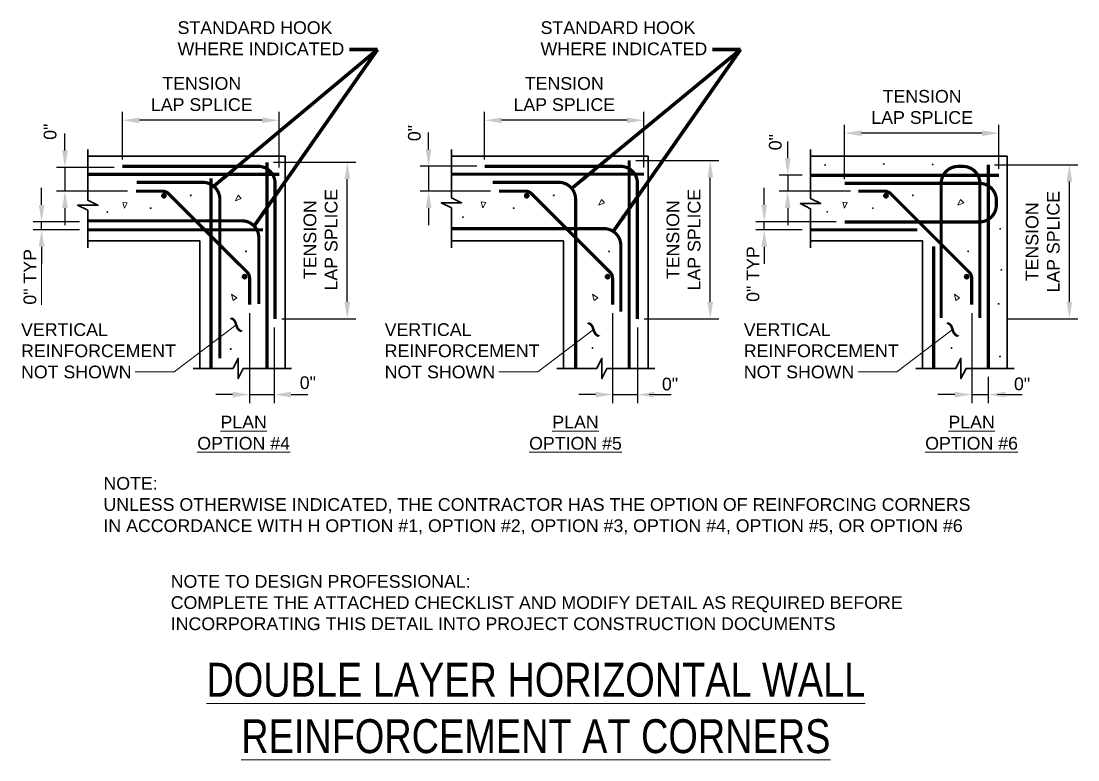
# Model space of a CAD drawing. Header units: inches. Extents: x -1229 to -1104, y 1218 to 1360.
# Drawn here: x -1228.2 to -1103.5, y 1218.1 to 1305.3 of the extents above; entities that cross this region are included whole.
import ezdxf

# ---------------------------------------------------------------- set-up
doc = ezdxf.new("R2010")
doc.units = ezdxf.units.IN
doc.header["$LTSCALE"] = 5
doc.header["$MEASUREMENT"] = 0
for name, color, linetype, lineweight in [('S-ANNO-DIMS', 1, 'Continuous', 20), ('S-ANNO-TEXT', 7, 'Continuous', 20), ('S-DETL', 3, 'Continuous', 30), ('S-DETL-PATT', 7, 'Continuous', 15)]:
    doc.layers.add(name, color=color, linetype=linetype, lineweight=lineweight)
doc.styles.add('Romans', font='arial.ttf')
doc.dimstyles.get("Standard").update_dxf_attribs({"dimtxt": 0.18, "dimasz": 0.18, "dimexe": 0.18, "dimexo": 0.0625, "dimgap": 0.09, "dimtad": 0, "dimtih": 1, "dimtoh": 1, "dimdec": 4, "dimzin": 0, "dimdsep": 46, "dimtxsty": 'Standard', "dimcen": 0.09, "dimadec": 0, "dimazin": 0, "dimtfac": 1, "dimtdec": 4, "dimtofl": 0, "dimtmove": 0, "dimatfit": 3, "dimfxl": 1, "dimtolj": 1, "dimtzin": 0, "dimarcsym": 0})

# ---------------------------------------------------------------- blocks, each defined once
blk = doc.blocks.new('*D7')
at = {"layer": 'Defpoints', "color": 0, "transparency": 16777216}
for p in [(-1225.8, 1281.63), (-1220.34, 1281.63), (-1220.34, 1280.69)]:
    blk.add_point(p, dxfattribs=at)
at = {"layer": 'S-ANNO-DIMS', "color": 0, "lineweight": -2, "transparency": 16777216}
for p, q in [((-1225.8, 1283.63), (-1225.8, 1285.63)), ((-1221.34, 1281.63), (-1226.8, 1281.63)), ((-1225.8, 1280.69), (-1225.8, 1281.63)), ((-1221.34, 1280.69), (-1226.8, 1280.69)), ((-1225.8, 1278.69), (-1225.8, 1276.69))]:
    blk.add_line(p, q, dxfattribs=at)
at = {"layer": 'S-ANNO-DIMS', "color": 0, "transparency": 16777216}
for points in [[(-1226.13, 1283.63), (-1225.47, 1283.63), (-1225.8, 1281.63)], [(-1226.13, 1278.69), (-1225.47, 1278.69), (-1225.8, 1280.69)]]:
    blk.add_solid(points, dxfattribs=at)
blk = doc.blocks.new('*D8')
at = {"layer": 'Defpoints', "color": 0, "transparency": 16777216}
for p in [(-1158.41, 1271.86), (-1155.48, 1270.17), (-1155.48, 1261.23)]:
    blk.add_point(p, dxfattribs=at)
at = {"layer": 'S-ANNO-DIMS', "color": 0, "lineweight": -2, "transparency": 16777216}
for p, q in [((-1158.41, 1270.86), (-1158.41, 1260.23)), ((-1155.48, 1269.17), (-1155.48, 1260.23)), ((-1160.41, 1261.23), (-1162.41, 1261.23)), ((-1158.41, 1261.23), (-1155.48, 1261.23)), ((-1153.48, 1261.23), (-1151.48, 1261.23))]:
    blk.add_line(p, q, dxfattribs=at)
at = {"layer": 'S-ANNO-DIMS', "color": 0, "transparency": 16777216}
for points in [[(-1160.41, 1261.56), (-1160.41, 1260.9), (-1158.41, 1261.23)], [(-1153.48, 1261.56), (-1153.48, 1260.9), (-1155.48, 1261.23)]]:
    blk.add_solid(points, dxfattribs=at)
blk = doc.blocks.new('*D9')
at = {"layer": 'Defpoints', "color": 0, "transparency": 16777216}
for p in [(-1131.03, 1292.1), (-1112.83, 1286.9), (-1131.03, 1285.68)]:
    blk.add_point(p, dxfattribs=at)
at = {"layer": 'S-ANNO-DIMS', "color": 0, "lineweight": -2, "transparency": 16777216}
for p, q in [((-1131.03, 1286.68), (-1131.03, 1293.1)), ((-1114.83, 1292.1), (-1129.03, 1292.1)), ((-1112.83, 1287.9), (-1112.83, 1293.1))]:
    blk.add_line(p, q, dxfattribs=at)
at = {"layer": 'S-ANNO-DIMS', "color": 0, "transparency": 16777216}
for points in [[(-1129.03, 1292.43), (-1129.03, 1291.76), (-1131.03, 1292.1)], [(-1114.83, 1292.43), (-1114.83, 1291.76), (-1112.83, 1292.1)]]:
    blk.add_solid(points, dxfattribs=at)
blk = doc.blocks.new('*D10')
at = {"layer": 'Defpoints', "color": 0, "transparency": 16777216}
for p in [(-1216.25, 1288.06), (-1223.04, 1285.25), (-1214.64, 1285.25)]:
    blk.add_point(p, dxfattribs=at)
at = {"layer": 'S-ANNO-DIMS', "color": 0, "lineweight": -2, "transparency": 16777216}
for p, q in [((-1223.04, 1290.06), (-1223.04, 1292.06)), ((-1217.25, 1288.06), (-1224.04, 1288.06)), ((-1223.04, 1288.06), (-1223.04, 1285.25)), ((-1215.64, 1285.25), (-1224.04, 1285.25)), ((-1223.04, 1283.25), (-1223.04, 1281.25))]:
    blk.add_line(p, q, dxfattribs=at)
at = {"layer": 'S-ANNO-DIMS', "color": 0, "transparency": 16777216}
for points in [[(-1223.37, 1290.06), (-1222.7, 1290.06), (-1223.04, 1288.06)], [(-1223.37, 1283.25), (-1222.7, 1283.25), (-1223.04, 1285.25)]]:
    blk.add_solid(points, dxfattribs=at)
blk = doc.blocks.new('*D11')
at = {"layer": 'Defpoints', "color": 0, "transparency": 16777216}
for p in [(-1173.44, 1288.19), (-1180.12, 1285.25), (-1171.8, 1285.25)]:
    blk.add_point(p, dxfattribs=at)
at = {"layer": 'S-ANNO-DIMS', "color": 0, "lineweight": -2, "transparency": 16777216}
for p, q in [((-1180.12, 1290.19), (-1180.12, 1292.19)), ((-1174.44, 1288.19), (-1181.12, 1288.19)), ((-1180.12, 1288.19), (-1180.12, 1285.25)), ((-1172.8, 1285.25), (-1181.12, 1285.25)), ((-1180.12, 1283.25), (-1180.12, 1281.25))]:
    blk.add_line(p, q, dxfattribs=at)
at = {"layer": 'S-ANNO-DIMS', "color": 0, "transparency": 16777216}
for points in [[(-1180.46, 1290.19), (-1179.79, 1290.19), (-1180.12, 1288.19)], [(-1180.46, 1283.25), (-1179.79, 1283.25), (-1180.12, 1285.25)]]:
    blk.add_solid(points, dxfattribs=at)
blk = doc.blocks.new('*D12')
at = {"layer": 'Defpoints', "color": 0, "transparency": 16777216}
for p in [(-1135.05, 1287.13), (-1137.74, 1285.25), (-1129.34, 1285.25)]:
    blk.add_point(p, dxfattribs=at)
at = {"layer": 'S-ANNO-DIMS', "color": 0, "lineweight": -2, "transparency": 16777216}
for p, q in [((-1137.74, 1289.13), (-1137.74, 1291.13)), ((-1136.05, 1287.13), (-1138.74, 1287.13)), ((-1137.74, 1287.13), (-1137.74, 1285.25)), ((-1130.34, 1285.25), (-1138.74, 1285.25)), ((-1137.74, 1283.25), (-1137.74, 1281.25))]:
    blk.add_line(p, q, dxfattribs=at)
at = {"layer": 'S-ANNO-DIMS', "color": 0, "transparency": 16777216}
for points in [[(-1138.08, 1289.13), (-1137.41, 1289.13), (-1137.74, 1287.13)], [(-1138.08, 1283.25), (-1137.41, 1283.25), (-1137.74, 1285.25)]]:
    blk.add_solid(points, dxfattribs=at)
blk = doc.blocks.new('*D13')
at = {"layer": 'Defpoints', "color": 0, "transparency": 16777216}
for p in [(-1201.25, 1271.86), (-1198.36, 1270.17), (-1198.36, 1261.23)]:
    blk.add_point(p, dxfattribs=at)
at = {"layer": 'S-ANNO-DIMS', "color": 0, "lineweight": -2, "transparency": 16777216}
for p, q in [((-1201.25, 1270.86), (-1201.25, 1260.23)), ((-1198.36, 1269.17), (-1198.36, 1260.23)), ((-1203.25, 1261.23), (-1205.25, 1261.23)), ((-1201.25, 1261.23), (-1198.36, 1261.23)), ((-1196.36, 1261.23), (-1194.36, 1261.23))]:
    blk.add_line(p, q, dxfattribs=at)
at = {"layer": 'S-ANNO-DIMS', "color": 0, "transparency": 16777216}
for points in [[(-1203.25, 1261.56), (-1203.25, 1260.9), (-1201.25, 1261.23)], [(-1196.36, 1261.56), (-1196.36, 1260.9), (-1198.36, 1261.23)]]:
    blk.add_solid(points, dxfattribs=at)
blk = doc.blocks.new('*D14')
at = {"layer": 'Defpoints', "color": 0, "transparency": 16777216}
for p in [(-1116.03, 1271.86), (-1114.08, 1264.33), (-1114.08, 1261.23)]:
    blk.add_point(p, dxfattribs=at)
at = {"layer": 'S-ANNO-DIMS', "color": 0, "lineweight": -2, "transparency": 16777216}
for p, q in [((-1116.03, 1270.86), (-1116.03, 1260.23)), ((-1114.08, 1263.33), (-1114.08, 1260.23)), ((-1118.03, 1261.23), (-1120.03, 1261.23)), ((-1116.03, 1261.23), (-1114.08, 1261.23)), ((-1112.08, 1261.23), (-1110.08, 1261.23))]:
    blk.add_line(p, q, dxfattribs=at)
at = {"layer": 'S-ANNO-DIMS', "color": 0, "transparency": 16777216}
for points in [[(-1118.03, 1261.56), (-1118.03, 1260.9), (-1116.03, 1261.23)], [(-1112.08, 1261.56), (-1112.08, 1260.9), (-1114.08, 1261.23)]]:
    blk.add_solid(points, dxfattribs=at)
blk = doc.blocks.new('*D15')
at = {"layer": 'Defpoints', "color": 0, "transparency": 16777216}
for p in [(-1140.51, 1281.63), (-1131.03, 1281.63), (-1135.05, 1280.69)]:
    blk.add_point(p, dxfattribs=at)
at = {"layer": 'S-ANNO-DIMS', "color": 0, "lineweight": -2, "transparency": 16777216}
for p, q in [((-1140.51, 1283.63), (-1140.51, 1285.63)), ((-1132.03, 1281.63), (-1141.51, 1281.63)), ((-1140.51, 1280.69), (-1140.51, 1281.63)), ((-1136.05, 1280.69), (-1141.51, 1280.69)), ((-1140.51, 1278.69), (-1140.51, 1276.69))]:
    blk.add_line(p, q, dxfattribs=at)
at = {"layer": 'S-ANNO-DIMS', "color": 0, "transparency": 16777216}
for points in [[(-1140.84, 1283.63), (-1140.17, 1283.63), (-1140.51, 1281.63)], [(-1140.84, 1278.69), (-1140.17, 1278.69), (-1140.51, 1280.69)]]:
    blk.add_solid(points, dxfattribs=at)
blk = doc.blocks.new('*D21')
at = {"layer": 'Defpoints', "color": 0, "transparency": 16777216}
for p in [(-1173.51, 1293.62), (-1173.51, 1287.99), (-1154.71, 1287.03)]:
    blk.add_point(p, dxfattribs=at)
at = {"layer": 'S-ANNO-DIMS', "color": 0, "lineweight": -2, "transparency": 16777216}
for p, q in [((-1173.51, 1288.99), (-1173.51, 1294.62)), ((-1154.71, 1288.03), (-1154.71, 1294.62)), ((-1156.71, 1293.62), (-1171.51, 1293.62))]:
    blk.add_line(p, q, dxfattribs=at)
at = {"layer": 'S-ANNO-DIMS', "color": 0, "transparency": 16777216}
for points in [[(-1171.51, 1293.95), (-1171.51, 1293.29), (-1173.51, 1293.62)], [(-1156.71, 1293.95), (-1156.71, 1293.29), (-1154.71, 1293.62)]]:
    blk.add_solid(points, dxfattribs=at)
blk = doc.blocks.new('*D22')
at = {"layer": 'Defpoints', "color": 0, "transparency": 16777216}
for p in [(-1199.42, 1288.67), (-1189.72, 1288.67), (-1198.45, 1270.17)]:
    blk.add_point(p, dxfattribs=at)
at = {"layer": 'S-ANNO-DIMS', "color": 0, "lineweight": -2, "transparency": 16777216}
for p, q in [((-1198.42, 1288.67), (-1188.72, 1288.67)), ((-1189.72, 1272.17), (-1189.72, 1286.67)), ((-1197.45, 1270.17), (-1188.72, 1270.17))]:
    blk.add_line(p, q, dxfattribs=at)
at = {"layer": 'S-ANNO-DIMS', "color": 0, "transparency": 16777216}
for points in [[(-1190.05, 1286.67), (-1189.39, 1286.67), (-1189.72, 1288.67)], [(-1190.05, 1272.17), (-1189.39, 1272.17), (-1189.72, 1270.17)]]:
    blk.add_solid(points, dxfattribs=at)
blk = doc.blocks.new('*D23')
at = {"layer": 'Defpoints', "color": 0, "transparency": 16777216}
for p in [(-1156.68, 1288.88), (-1146.88, 1288.88), (-1155.67, 1270.17)]:
    blk.add_point(p, dxfattribs=at)
at = {"layer": 'S-ANNO-DIMS', "color": 0, "lineweight": -2, "transparency": 16777216}
for p, q in [((-1155.68, 1288.88), (-1145.88, 1288.88)), ((-1146.88, 1272.17), (-1146.88, 1286.88)), ((-1154.67, 1270.17), (-1145.88, 1270.17))]:
    blk.add_line(p, q, dxfattribs=at)
at = {"layer": 'S-ANNO-DIMS', "color": 0, "transparency": 16777216}
for points in [[(-1147.22, 1286.88), (-1146.55, 1286.88), (-1146.88, 1288.88)], [(-1147.22, 1272.17), (-1146.55, 1272.17), (-1146.88, 1270.17)]]:
    blk.add_solid(points, dxfattribs=at)
blk = doc.blocks.new('*D24')
at = {"layer": 'Defpoints', "color": 0, "transparency": 16777216}
for p in [(-1114.33, 1288.38), (-1104.5, 1288.38), (-1112.83, 1270.17)]:
    blk.add_point(p, dxfattribs=at)
at = {"layer": 'S-ANNO-DIMS', "color": 0, "lineweight": -2, "transparency": 16777216}
for p, q in [((-1113.33, 1288.38), (-1103.5, 1288.38)), ((-1104.5, 1272.17), (-1104.5, 1286.38)), ((-1111.83, 1270.17), (-1103.5, 1270.17))]:
    blk.add_line(p, q, dxfattribs=at)
at = {"layer": 'S-ANNO-DIMS', "color": 0, "transparency": 16777216}
for points in [[(-1104.83, 1286.38), (-1104.17, 1286.38), (-1104.5, 1288.38)], [(-1104.83, 1272.17), (-1104.17, 1272.17), (-1104.5, 1270.17)]]:
    blk.add_solid(points, dxfattribs=at)
blk = doc.blocks.new('*D25')
at = {"layer": 'Defpoints', "color": 0, "transparency": 16777216}
for p in [(-1216.25, 1293.62), (-1216.25, 1287.98), (-1197.75, 1287.03)]:
    blk.add_point(p, dxfattribs=at)
at = {"layer": 'S-ANNO-DIMS', "color": 0, "lineweight": -2, "transparency": 16777216}
for p, q in [((-1216.25, 1288.98), (-1216.25, 1294.62)), ((-1197.75, 1288.03), (-1197.75, 1294.62)), ((-1199.75, 1293.62), (-1214.25, 1293.62))]:
    blk.add_line(p, q, dxfattribs=at)
at = {"layer": 'S-ANNO-DIMS', "color": 0, "transparency": 16777216}
for points in [[(-1214.25, 1293.95), (-1214.25, 1293.29), (-1216.25, 1293.62)], [(-1199.75, 1293.95), (-1199.75, 1293.29), (-1197.75, 1293.62)]]:
    blk.add_solid(points, dxfattribs=at)

msp = doc.modelspace()

# ---------------------------------------------------------------- hatches: boundary and pattern name
at = {"layer": 'S-DETL'}
h = msp.add_hatch(color=256, dxfattribs=at)
h.dxf.hatch_style = 1
h.paths.add_polyline_path([(-1211.6206215, 1284.7136888, 1), (-1211.1206215, 1284.7136888, 1)])
h = msp.add_hatch(color=256, dxfattribs=at)
h.dxf.hatch_style = 1
h.paths.add_polyline_path([(-1168.7846771, 1284.7136888, 1), (-1168.2846771, 1284.7136888, 1)])
h = msp.add_hatch(color=256, dxfattribs=at)
h.dxf.hatch_style = 1
h.paths.add_polyline_path([(-1126.4027988, 1284.7136888, 1), (-1125.9027988, 1284.7136888, 1)])
h = msp.add_hatch(color=256, dxfattribs=at)
h.dxf.hatch_style = 1
h.paths.add_polyline_path([(-1202.0940356, 1275.1602565, 1), (-1201.5940356, 1275.1602565, 1)])
h = msp.add_hatch(color=256, dxfattribs=at)
h.dxf.hatch_style = 1
h.paths.add_polyline_path([(-1159.2580912, 1275.1602565, 1), (-1158.7580912, 1275.1602565, 1)])
h = msp.add_hatch(color=256, dxfattribs=at)
h.dxf.hatch_style = 1
h.paths.add_polyline_path([(-1116.8762129, 1275.1602565, 1), (-1116.3762129, 1275.1602565, 1)])

# ---------------------------------------------------------------- linework, layer by layer
at = {"layer": 'S-ANNO-DIMS'}
for p, q in [((-1225.801256, 1278.6884484), (-1225.801256, 1271.847994)), ((-1154.1009731, 1261.2298288), (-1152.1177589, 1261.2298288)), ((-1112.9990948, 1261.2298288), (-1111.0158806, 1261.2298288))]:
    msp.add_line(p, q, dxfattribs=at)
at = {"layer": 'S-ANNO-TEXT'}
for p, q in [((-1202.8685773, 1269.4399195), (-1210.1508002, 1263.9049871)), ((-1160.7017929, 1268.8724126), (-1167.2373559, 1263.9049871)), ((-1118.3199146, 1268.8724126), (-1124.8554776, 1263.9049871)), ((-1214.7393063, 1263.9049871), (-1210.1508002, 1263.9049871)), ((-1171.825862, 1263.9049871), (-1167.2373559, 1263.9049871)), ((-1129.4439837, 1263.9049871), (-1124.8554776, 1263.9049871))]:
    msp.add_line(p, q, dxfattribs=at)
at = {"layer": 'S-DETL'}
for points in [[(-1220.3447085, 1290.1759484), (-1220.3447085, 1284.1946984), (-1219.1447085, 1283.5946984), (-1221.5447085, 1283.5946984), (-1220.3447085, 1282.9946984), (-1220.3447085, 1278.5759484)], [(-1177.4312641, 1290.1759484), (-1177.4312641, 1284.4759484), (-1176.2312641, 1283.8759484), (-1178.6312641, 1283.8759484), (-1177.4312641, 1283.2759484), (-1177.4312641, 1278.5759484)], [(-1135.0493858, 1290.1759484), (-1135.0493858, 1284.3759484), (-1133.8493858, 1283.7759484), (-1136.2493858, 1283.7759484), (-1135.0493858, 1283.1759484), (-1135.0493858, 1278.5759484)], [(-1220.3447085, 1289.3759484), (-1197.0444174, 1289.3759484), (-1197.0444174, 1264.3288957)], [(-1177.4312641, 1289.3759484), (-1154.2084731, 1289.3759484), (-1154.2084731, 1264.3288957)], [(-1135.0493858, 1289.3759484), (-1111.8265948, 1289.3759484), (-1111.8265948, 1264.3288957)], [(-1220.3447085, 1279.3759484), (-1207.1219174, 1279.3759484), (-1207.1219174, 1264.3288957)], [(-1177.4312641, 1279.3759484), (-1164.2084731, 1279.3759484), (-1164.2084731, 1264.3288957)], [(-1135.0493858, 1279.3759484), (-1121.8265948, 1279.3759484), (-1121.8265948, 1264.3288957)], [(-1207.9219174, 1264.3288957), (-1203.1906674, 1264.3288957), (-1202.5906674, 1265.5288957), (-1202.5906674, 1263.1288957), (-1201.9906674, 1264.3288957), (-1196.3219174, 1264.3288957)], [(-1165.0084731, 1264.3288957), (-1160.2772231, 1264.3288957), (-1159.6772231, 1265.5288957), (-1159.6772231, 1263.1288957), (-1159.0772231, 1264.3288957), (-1153.4084731, 1264.3288957)], [(-1122.6265948, 1264.3288957), (-1117.8953448, 1264.3288957), (-1117.2953448, 1265.5288957), (-1117.2953448, 1263.1288957), (-1116.6953448, 1264.3288957), (-1111.0265948, 1264.3288957)]]:
    msp.add_lwpolyline(points, dxfattribs=at)
at = {"layer": 'S-DETL', "const_width": 0.375, "flags": 128}
for points in [[(-1198.2459396, 1270.1708316), (-1198.2459396, 1286.1886469, 0.4142135624), (-1200.2459396, 1288.1886469), (-1216.2766262, 1288.1886469)], [(-1155.4822231, 1270.1708316), (-1155.4822231, 1286.1886469, 0.4142135624), (-1157.4822231, 1288.1886469), (-1173.5129097, 1288.1886469)], [(-1115.0635015, 1270.267624), (-1115.0635015, 1286.1769728, 0.4142135624), (-1117.0635015, 1288.1769728), (-1117.6260015, 1288.1769728, 0.4142135624), (-1119.6260015, 1286.1769728), (-1119.6260015, 1270.267624)], [(-1204.7599287, 1265.5288957), (-1204.7599287, 1284.2938317, 0.4142135624), (-1206.7599287, 1286.2938317), (-1214.5594174, 1286.2938317)], [(-1162.7749445, 1264.3350325), (-1162.7749445, 1284.2999685, 0.4142135624), (-1164.7749445, 1286.2999685), (-1172.5744332, 1286.2999685)], [(-1131.0317116, 1281.6182688), (-1115.1223628, 1281.6182688, 0.4142135624), (-1113.1223628, 1283.6182688), (-1113.1223628, 1284.1807688, 0.4142135624), (-1115.1223628, 1286.1807688), (-1131.0317116, 1286.1807688)], [(-1214.6369174, 1285.2509484), (-1211.5252769, 1285.2509484, -0.1989123674), (-1210.8181701, 1284.9580552), (-1201.5398106, 1275.6796957, -0.1989123674), (-1201.2469174, 1274.972589), (-1201.2469174, 1271.8609484)], [(-1171.8009731, 1285.2509484), (-1168.6893325, 1285.2509484, -0.1989123674), (-1167.9822258, 1284.9580552), (-1158.7038663, 1275.6796957, -0.1989123674), (-1158.4109731, 1274.972589), (-1158.4109731, 1271.8609484)], [(-1129.4190948, 1285.2509484), (-1126.3074543, 1285.2509484, -0.1989123674), (-1125.6003475, 1284.9580552), (-1116.321988, 1275.6796957, -0.1989123674), (-1116.0290948, 1274.972589), (-1116.0290948, 1271.8609484)], [(-1200.1608288, 1271.9384484), (-1200.1608288, 1279.7499919, 0.4142135624), (-1202.1608288, 1281.7499919), (-1220.3447085, 1281.7499919)], [(-1157.4347231, 1271.0166569), (-1157.4347231, 1278.8282003, 0.4142135624), (-1159.4347231, 1280.8282003), (-1177.4312641, 1280.8282003)]]:
    msp.add_lwpolyline(points, format="xyb", dxfattribs=at)
for points in [[(-1199.2025422, 1288.6685884), (-1199.2025422, 1264.3339462)], [(-1156.4584731, 1288.8759484), (-1156.4584731, 1264.3339462)], [(-1114.0765948, 1288.3759484), (-1114.0765948, 1264.3288957)], [(-1197.7517774, 1287.2412393), (-1220.3447085, 1287.2412393)], [(-1154.7084731, 1287.2574131), (-1177.4312641, 1287.2574131)], [(-1112.8265948, 1287.1259484), (-1135.0493858, 1287.1259484)], [(-1205.8094174, 1286.7675355), (-1205.8094174, 1264.3288957)], [(-1199.676246, 1280.6884484), (-1220.3447085, 1280.6884484)], [(-1122.4515948, 1280.6884484), (-1135.0493858, 1280.6884484)], [(-1120.5140948, 1278.7509484), (-1120.5140948, 1264.3288957)]]:
    msp.add_lwpolyline(points, dxfattribs=at)
at = {"layer": 'S-DETL'}
for centre in [(-1211.3706215, 1284.7136888), (-1168.5346771, 1284.7136888), (-1126.1527988, 1284.7136888), (-1201.8440356, 1275.1602565), (-1159.0080912, 1275.1602565), (-1116.6262129, 1275.1602565)]:
    msp.add_circle(centre, 0.25, dxfattribs=at)
at = {"layer": 'S-DETL-PATT', "flags": 128}
for points in [[(-1133.2713189, 1288.3421599, -1), (-1133.3749989, 1288.3421599, -1)], [(-1126.3604156, 1288.4572548, -1), (-1126.4640956, 1288.4572548, -1)], [(-1120.5831521, 1288.3990243, -1), (-1120.6868321, 1288.3990243, -1)], [(-1208.1406102, 1284.7519194, -1), (-1208.2442902, 1284.7519194, -1)], [(-1165.3046659, 1284.7519194, -1), (-1165.4083459, 1284.7519194, -1)], [(-1122.9227876, 1284.7519194, -1), (-1123.0264676, 1284.7519194, -1)], [(-1212.861694, 1283.243907, -1), (-1212.965374, 1283.243907, -1)], [(-1170.0257496, 1283.243907, -1), (-1170.1294296, 1283.243907, -1)], [(-1127.6438713, 1283.243907, -1), (-1127.7475513, 1283.243907, -1)], [(-1217.9884407, 1282.7812529, -1), (-1218.0921207, 1282.7812529, -1)], [(-1176.0122745, 1282.1737002, -1), (-1176.1159545, 1282.1737002, -1)], [(-1133.0346985, 1282.8043569, -1), (-1133.1383785, 1282.8043569, -1)], [(-1112.6134001, 1280.805068, -1), (-1112.7170801, 1280.805068, -1)], [(-1201.6187112, 1278.1361174, -1), (-1201.7223912, 1278.1361174, -1)], [(-1158.7827669, 1278.1361174, -1), (-1158.8864469, 1278.1361174, -1)], [(-1116.4008886, 1278.1361174, -1), (-1116.5045686, 1278.1361174, -1)], [(-1112.4813685, 1275.9648505, -1), (-1112.5850485, 1275.9648505, -1)], [(-1112.8061735, 1271.9444277, -1), (-1112.9098535, 1271.9444277, -1)], [(-1203.4238404, 1266.6057859, -1), (-1203.5275204, 1266.6057859, -1)], [(-1160.7280469, 1266.7295369, -1), (-1160.8317269, 1266.7295369, -1)], [(-1118.3461686, 1266.7295369, -1), (-1118.4498486, 1266.7295369, -1)], [(-1112.6441161, 1265.7220936, -1), (-1112.7477961, 1265.7220936, -1)]]:
    msp.add_lwpolyline(points, format="xyb", close=True, dxfattribs=at)
for points in [[(-1202.2292047, 1284.3923146), (-1202.9034677, 1284.1046643), (-1202.6040974, 1284.7672074)], [(-1215.6821778, 1283.8845534), (-1216.0137951, 1283.2307926), (-1216.2103387, 1283.9307615)], [(-1173.3743943, 1283.9307615), (-1173.7060117, 1283.2770007), (-1173.9025552, 1283.9769696)], [(-1159.3554992, 1283.8735968), (-1160.0297621, 1283.5859464), (-1159.7303919, 1284.2484895)], [(-1130.7284356, 1283.9076574), (-1131.060053, 1283.2538966), (-1131.2565965, 1283.9538655)], [(-1116.9736209, 1283.8735968), (-1117.6478838, 1283.5859464), (-1117.3485136, 1284.2484895)], [(-1203.2017381, 1272.3550215), (-1203.3679338, 1273.0689909), (-1202.7674414, 1272.6591193)], [(-1160.6007938, 1272.3550215), (-1160.7669895, 1273.0689909), (-1160.1664971, 1272.6591193)], [(-1117.9064155, 1272.3550215), (-1118.0726112, 1273.0689909), (-1117.4721188, 1272.6591193)]]:
    msp.add_lwpolyline(points, close=True, dxfattribs=at)

# ---------------------------------------------------------------- texts
at = {"layer": 'S-ANNO-DIMS', "char_height": 1.49999999, "attachment_point": 8, "style": 'Romans'}
for insert in [(-1206.8969758, 1294.7022731), (-1164.1106914, 1294.7022731), (-1121.8794933, 1293.1796504)]:
    msp.add_mtext('TENSION\\PLAP SPLICE', dxfattribs=dict(at, insert=insert))
at = {"layer": 'S-ANNO-DIMS', "char_height": 1.49999999, "width": 38.628504213, "attachment_point": 1, "rotation": 90, "style": 'Romans'}
for s, insert in [('0"', (-1225.5493434, 1291.316909)), ('0"', (-1182.5593919, 1291.1565569)), ('0"', (-1139.9637649, 1290.0803497)), ('0" TYP', (-1227.9325395, 1271.847994)), ('0" TYP', (-1142.5966699, 1272.1801703))]:
    msp.add_mtext(s, dxfattribs=dict(at, insert=insert))
at = {"layer": 'S-ANNO-DIMS', "char_height": 1.49999999, "attachment_point": 2, "rotation": 90, "style": 'Romans'}
for insert in [(-1194.8797918, 1279.52339), (-1152.0438474, 1279.52339), (-1109.6619691, 1279.27339)]:
    msp.add_mtext('TENSION\\PLAP SPLICE', dxfattribs=dict(at, insert=insert))
at = {"layer": 'S-ANNO-DIMS', "char_height": 1.49999999, "width": 38.628504213, "attachment_point": 1, "style": 'Romans'}
for insert in [(-1195.3300395, 1263.385409), (-1152.5919964, 1263.2259978), (-1111.0447251, 1263.246207)]:
    msp.add_mtext('0"', dxfattribs=dict(at, insert=insert))
at = {"layer": 'S-ANNO-TEXT', "style": 'Romans'}
for s, insert, char_height, attachment_point in [('STANDARD HOOK \\PWHERE INDICATED', (-1209.7490341, 1305.3095346), 1.499999989, 1), ('STANDARD HOOK \\PWHERE INDICATED', (-1166.9130898, 1305.3095346), 1.499999989, 1), ('VERTICAL \\PREINFORCEMENT\\PNOT SHOWN', (-1228.2214004, 1263.1288957), 1.499999989, 7), ('VERTICAL \\PREINFORCEMENT\\PNOT SHOWN', (-1185.307956, 1263.1288957), 1.499999989, 7), ('VERTICAL \\PREINFORCEMENT\\PNOT SHOWN', (-1142.9260777, 1263.1288957), 1.499999989, 7), ('NOTE:\\PUNLESS OTHERWISE INDICATED, THE CONTRACTOR HAS THE OPTION OF REINFORCING CORNERS \\PIN ACCORDANCE WITH H OPTION #1, OPTION #2, OPTION #3, OPTION #4, OPTION #5, OR OPTION #6', (-1218.499286, 1244.719449), 1.499999989, 7), ('{\\W0.8;\\LDOUBLE LAYER HORIZONTAL WALL \\PREINFORCEMENT AT CORNERS}', (-1167.4680787, 1229.5613658), 4, 2)]:
    msp.add_mtext(s, dxfattribs=dict(at, insert=insert, char_height=char_height, attachment_point=attachment_point))
at = {"layer": 'S-ANNO-TEXT', "char_height": 3, "attachment_point": 5, "rotation": 127.23704332, "style": 'Romans'}
for insert in [(-1202.8685773, 1269.4399195), (-1160.7017929, 1268.8724126), (-1118.3199146, 1268.8724126)]:
    msp.add_mtext('~', dxfattribs=dict(at, insert=insert))
at = {"layer": 'S-ANNO-TEXT', "char_height": 1.499999989, "attachment_point": 1, "style": 'Romans'}
for s, insert, width in [('\\pxqc;{\\LPLAN\\POPTION #4}', (-1212.2446449, 1258.7298288), 20.585221563), ('\\pxqc;{\\LPLAN\\POPTION #5}', (-1173.0817639, 1258.7298288), 20.585221563), ('\\pxqc;{\\LPLAN\\POPTION #6}', (-1123.3885131, 1258.7298288), 14.692619458), ('NOTE TO DESIGN PROFESSIONAL: \\PCOMPLETE THE ATTACHED CHECKLIST AND MODIFY DETAIL AS REQUIRED BEFORE \\PINCORPORATING THIS DETAIL INTO PROJECT CONSTRUCTION DOCUMENTS', (-1210.5562435, 1239.9167546), 159.842980143)]:
    msp.add_mtext(s, dxfattribs=dict(at, insert=insert, width=width))

# ---------------------------------------------------------------- dimensions: what is measured, and where the dimension line sits
at = {"layer": 'S-ANNO-DIMS'}
for base, p1, p2, picture, middle in [((-1216.2495343, 1293.6189398), (-1197.7517774, 1287.0289437), (-1216.2495343, 1287.9833866), '*D25', (-1207.0006558, 1293.6189398)), ((-1173.5129097, 1293.6189398), (-1154.7084731, 1287.0277459), (-1173.5129097, 1287.9931305), '*D21', (-1164.1106914, 1293.6189398)), ((-1131.0317116, 1292.096317), (-1112.8265948, 1286.9012508), (-1131.0317116, 1285.682476), '*D9', (-1121.9291532, 1292.096317))]:
    dim = msp.add_linear_dim(base=base, p1=p1, p2=p2, text=' ', dimstyle='Standard', override={"dimscale": 16, "dimtxt": 0.09375, "dimasz": 0.125, "dimexe": 0.0625, "dimgap": 0.0625, "dimdec": 5, "dimlfac": 1, "dimrnd": 0.03125, "dimzin": 7, "dimlunit": 4, "dimtxsty": 'Romans', "dimcen": 0.125, "dimadec": 4, "dimtdec": 5, "dimtofl": 1, "dimtvp": 1, "dimfrac": 2, "dimtzin": 3}, dxfattribs=at)
    dim.commit()
    dim.dimension.update_dxf_attribs({"geometry": picture, "text_midpoint": middle})
for base, p1, p2, angle, picture, middle in [((-1223.0380418, 1285.2509484), (-1216.2495343, 1288.0634484), (-1214.6369174, 1285.2509484), 90, '*D10', (-1223.0380418, 1286.6571984)), ((-1180.1245975, 1285.2509484), (-1173.4406819, 1288.1886469), (-1171.8009731, 1285.2509484), 90, '*D11', (-1180.1245975, 1286.7197977)), ((-1137.7427192, 1285.2509484), (-1135.0493858, 1287.1259484), (-1129.3415948, 1285.2509484), 90, '*D12', (-1137.7427192, 1286.1884484)), ((-1225.801256, 1281.6259484), (-1220.3447085, 1280.6884484), (-1220.3447085, 1281.6259484), 270, '*D7', (-1225.801256, 1281.1571984)), ((-1140.5059334, 1281.6259484), (-1135.0493858, 1280.6884484), (-1131.0317116, 1281.6259484), 270, '*D15', (-1140.5059334, 1281.1571984)), ((-1198.3569174, 1261.2298288), (-1201.2469174, 1271.8609484), (-1198.3569174, 1270.1708316), 180, '*D13', (-1199.8019174, 1261.2298288)), ((-1155.4822231, 1261.2298288), (-1158.4109731, 1271.8609484), (-1155.4822231, 1270.1708316), 180, '*D8', (-1156.9465981, 1261.2298288)), ((-1114.0765948, 1261.2298288), (-1116.0290948, 1271.8609484), (-1114.0765948, 1264.3288957), 180, '*D14', (-1115.0528448, 1261.2298288))]:
    dim = msp.add_linear_dim(base=base, p1=p1, p2=p2, angle=angle, text=' ', dimstyle='Standard', override={"dimscale": 16, "dimtxt": 0.09375, "dimasz": 0.125, "dimexe": 0.0625, "dimgap": 0.0625, "dimdec": 5, "dimlfac": 1, "dimrnd": 0.03125, "dimzin": 7, "dimlunit": 4, "dimtxsty": 'Romans', "dimcen": 0.125, "dimadec": 4, "dimtdec": 5, "dimtofl": 1, "dimtvp": 1, "dimfrac": 2, "dimtzin": 3}, dxfattribs=at)
    dim.commit()
    dim.dimension.update_dxf_attribs({"geometry": picture, "text_midpoint": middle, "dimtype": 128})
for base, p1, p2, picture, middle in [((-1189.7186959, 1288.6685884), (-1198.4479224, 1270.1708316), (-1199.4154552, 1288.6685884), '*D22', (-1189.7186959, 1279.41971)), ((-1146.8827515, 1288.8759484), (-1155.6730347, 1270.1708316), (-1156.6752273, 1288.8759484), '*D23', (-1146.8827515, 1279.52339)), ((-1104.5008732, 1288.3759484), (-1112.8265948, 1270.1708316), (-1114.3318644, 1288.3759484), '*D24', (-1104.5008732, 1279.27339))]:
    dim = msp.add_linear_dim(base=base, p1=p1, p2=p2, angle=90, text=' ', dimstyle='Standard', override={"dimscale": 16, "dimtxt": 0.09375, "dimasz": 0.125, "dimexe": 0.0625, "dimgap": 0.0625, "dimdec": 5, "dimlfac": 1, "dimrnd": 0.03125, "dimzin": 7, "dimlunit": 4, "dimtxsty": 'Romans', "dimcen": 0.125, "dimadec": 4, "dimtdec": 5, "dimtofl": 1, "dimtvp": 1, "dimfrac": 2, "dimtzin": 3}, dxfattribs=at)
    dim.commit()
    dim.dimension.update_dxf_attribs({"geometry": picture, "text_midpoint": middle})

# ---------------------------------------------------------------- leaders
at = {"layer": 'S-ANNO-TEXT'}
for points in [[(-1205.4228083, 1285.8907925), (-1186.1701889, 1301.9976315), (-1189.4453167, 1301.9976315)], [(-1200.6516505, 1281.2062154), (-1186.1701889, 1301.9976315), (-1189.4453167, 1301.9976315)], [(-1163.0879164, 1285.6924815), (-1143.3342445, 1301.9976315), (-1146.6093723, 1301.9976315)], [(-1158.2097169, 1280.6405237), (-1143.3342445, 1301.9976315), (-1146.6093723, 1301.9976315)]]:
    msp.add_leader(points, dimstyle='Standard', override={"dimscale": 16, "dimtxt": 0.09375, "dimasz": 0.125, "dimexe": 0.0625, "dimgap": 0.0625, "dimtad": 0, "dimtih": 0, "dimtoh": 0, "dimdec": 5, "dimlfac": 16, "dimrnd": 0.03125, "dimzin": 7, "dimlunit": 4, "dimtxsty": 'Romans', "dimcen": 0.125, "dimclrd": 256, "dimclre": 256, "dimclrt": 256, "dimadec": 4, "dimtdec": 5, "dimtofl": 1, "dimtvp": 1, "dimfrac": 2, "dimtzin": 3, "dimlwd": 65535, "dimlwe": 65535}, dxfattribs=at)

doc.saveas('drawing.dxf')
